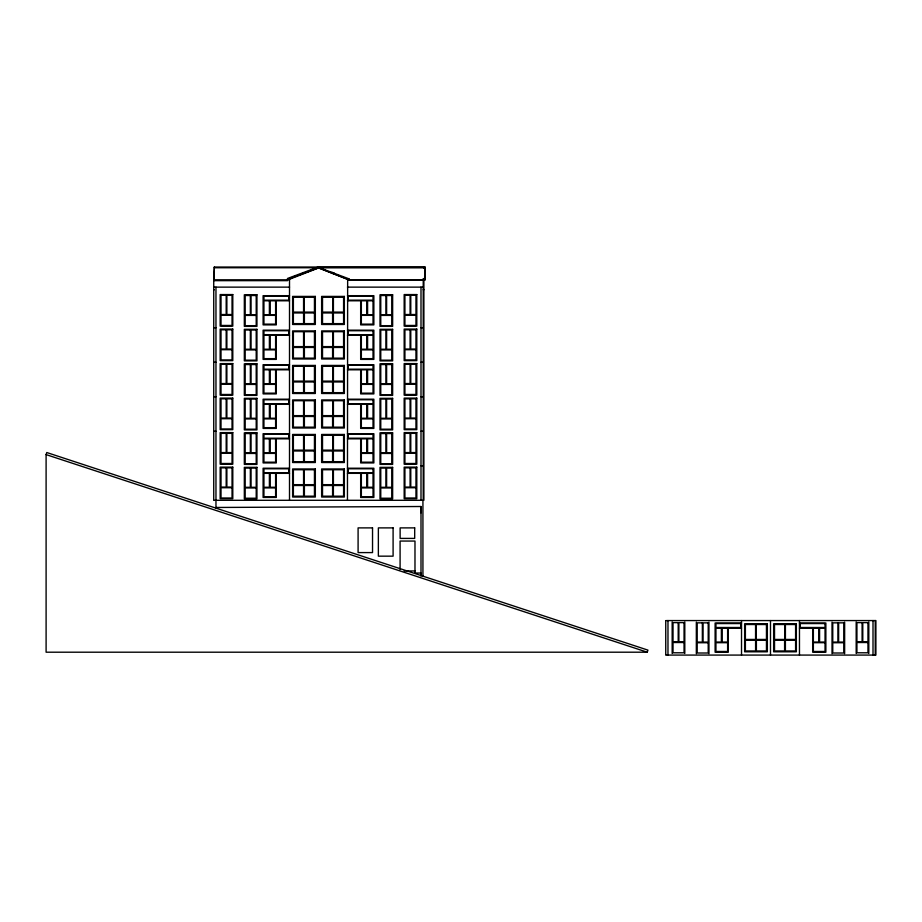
<?xml version="1.0" encoding="UTF-8"?>
<svg xmlns="http://www.w3.org/2000/svg" width="922" height="922" viewBox="0 0 922 922"><rect width="100%" height="100%" fill="white"/><g stroke="black" fill="none" stroke-linecap="round" stroke-linejoin="round"><path stroke-width="1.38" d="M214.054 279.297L214.388 266.919L213.731 279.297L214.388 279.297M424.593 279.308L424.915 267.392L423.567 267.392M46.1 454.604L46.78 452.529L647.936 650.125L647.256 652.2L46.1 652.2L46.1 454.604L647.256 652.2M318.228 267.749L350.337 280.38L318.228 267.749L287.284 279.366L287.537 280.034L318.678 267.91M347.456 500.3L347.652 278.79M315.831 268.048L318.493 267.046L321.225 268.095M425.249 279.285L424.915 267.046L423.567 267.046L423.567 267.749L424.915 267.737L424.915 267.034L214.388 267.046M420.997 512.851L420.974 506.512L215.967 507.469M424.915 267.392L318.493 267.392L349.254 278.94L349.254 280.069L424.593 280.069L424.593 278.94L423.233 278.94L423.233 500.3L214.388 500.3M214.388 267.749L424.915 267.749L423.567 267.749M318.482 268.417L318.897 267.749M423.233 278.94L424.593 278.94M289.508 500.3L289.508 279.297L287.526 279.297L318.493 267.749L318.493 266.919L287.526 278.467L287.526 280.657L213.731 280.657M347.456 279.297L349.254 279.297M349.254 279.7L424.593 279.7M213.731 279.827L287.526 279.827M213.731 287.134L289.508 287.134M347.456 287.134L423.233 287.134M213.731 289.739L214.388 289.739M423.233 289.739L423.89 289.739M289.508 295.674L263.104 295.674L263.104 324.878L276.3 324.878L276.3 300.791L289.508 300.791M347.456 295.674L373.859 295.674L373.859 324.878L360.663 324.878L360.663 300.791L347.456 300.791M213.731 327.736L215.967 327.736M420.997 327.736L423.233 327.736M289.508 330.18L263.104 330.18L263.104 359.396L276.3 359.396L276.3 335.297L289.508 335.297M347.456 330.18L373.859 330.18L373.859 359.396L360.663 359.396L360.663 335.297L347.456 335.297M213.731 362.254L215.967 362.254M420.997 362.254L423.233 362.254M289.508 364.697L263.104 364.697L263.104 393.901L276.3 393.901L276.3 369.803L289.508 369.803M347.456 364.697L373.859 364.697L373.859 393.901L360.663 393.901L360.663 369.803L347.456 369.803M213.731 396.76L215.967 396.76M420.997 396.76L423.233 396.76M289.508 399.203L263.104 399.203L263.104 428.419L276.3 428.419L276.3 404.32L289.508 404.32M347.456 399.203L373.859 399.203L373.859 428.419L360.663 428.419L360.663 404.32L347.456 404.32M213.731 431.277L215.967 431.277M420.997 431.277L423.233 431.277M289.508 433.709L263.104 433.709L263.104 462.925L276.3 462.925L276.3 438.826L289.508 438.826M347.456 433.709L373.859 433.709L373.859 462.925L360.663 462.925L360.663 438.826L347.456 438.826M420.997 465.783L423.233 465.783M289.508 468.226L263.104 468.226L263.104 497.442L276.3 497.442L276.3 473.343L289.508 473.343M347.456 468.226L373.859 468.226L373.859 497.442L360.663 497.442L360.663 473.343L347.456 473.343M404.147 570.96L414.981 570.96M414.981 573.046L420.893 573.046L420.893 575.501M666.387 620.564L875.9 620.564L875.9 655.081L666.387 655.081M741.519 623.007L715.115 623.007L715.115 652.223L728.311 652.223L728.311 628.124L741.519 628.124M799.466 623.007L825.87 623.007L825.87 652.223L812.674 652.223L812.674 628.124L799.466 628.124M331.874 272.29L334.536 273.35M331.874 273.004L334.536 274.053M289.254 278.628L289.508 279.297M875.243 620.564L875.243 655.081M873.007 620.564L873.007 655.081M868.812 621.912L868.812 653.479M856.181 621.912L856.181 653.479M844.644 622.12L844.644 653.698M832.024 622.12L832.024 653.698M799.466 620.564L799.466 655.081M770.492 620.564L770.492 655.081M741.519 620.564L741.519 655.081M708.96 622.12L708.96 653.698M696.329 622.12L696.329 653.698M684.804 621.912L684.804 653.479M672.173 621.912L672.173 653.479M667.977 620.564L667.977 655.081M665.742 620.564L665.742 655.081M425.249 278.582L425.249 279.942M423.89 279.297L423.89 500.3M422.933 500.3L422.933 576.377M420.997 287.134L420.997 500.3M420.997 506.512L420.997 576.066M414.981 573.403L414.981 541.053L400.09 541.053L400.09 569.531M347.848 278.594L347.848 279.942M215.967 287.134L215.967 508.402M213.731 278.467L213.731 500.3M232.793 294.567L220.162 294.567L220.162 326.146L232.793 326.146L232.793 294.567M416.802 294.567L404.17 294.567L404.17 326.146L416.802 326.146L416.802 294.567M256.95 294.786L244.33 294.786L244.33 326.365L256.95 326.365L256.95 294.786M392.645 294.786L380.014 294.786L380.014 326.365L392.645 326.365L392.645 294.786M226.19 295.294L221.015 295.294L221.015 314.529L226.19 314.529L226.19 295.294M232.044 295.294L226.87 295.294L226.87 314.529L232.044 314.529L232.044 295.294M410.094 295.294L404.919 295.294L404.919 314.529L410.094 314.529L410.094 295.294M415.96 295.294L410.774 295.294L410.774 314.529L415.96 314.529L415.96 295.294M250.346 295.513L245.171 295.513L245.171 314.748L250.346 314.748L250.346 295.513M256.212 295.513L251.026 295.513L251.026 314.748L256.212 314.748L256.212 295.513M385.938 295.513L380.763 295.513L380.763 314.748L385.938 314.748L385.938 295.513M391.792 295.513L386.618 295.513L386.618 314.748L391.792 314.748L391.792 295.513M288.713 296.227L263.957 296.227L263.957 300.169L288.713 300.169L288.713 296.227M373.007 296.227L348.251 296.227L348.251 300.169L373.007 300.169L373.007 296.227M315.336 296.411L292.62 296.411L292.62 324.475L315.336 324.475L315.336 296.411M344.344 296.411L321.628 296.411L321.628 324.475L344.344 324.475L344.344 296.411M303.568 297.184L293.38 297.184L293.38 312.109L303.568 312.109L303.568 297.184M314.448 297.184L304.26 297.184L304.26 312.109L314.448 312.109L314.448 297.184M332.704 297.184L322.516 297.184L322.516 312.109L332.704 312.109L332.704 297.184M343.583 297.184L333.407 297.184L333.407 312.109L343.583 312.109L343.583 297.184M269.385 300.791L263.934 300.791L263.934 314.713L269.385 314.713L269.385 300.791M275.609 300.791L270.169 300.791L270.169 314.713L275.609 314.713L275.609 300.791M366.806 300.791L361.355 300.791L361.355 314.713L366.806 314.713L366.806 300.791M373.03 300.791L367.59 300.791L367.59 314.713L373.03 314.713L373.03 300.791M303.58 312.95L293.38 312.95L293.38 323.634L303.58 323.634L303.58 312.95M314.448 312.95L304.387 312.95L304.387 323.634L314.448 323.634L314.448 312.95M332.588 312.95L322.516 312.95L322.516 323.634L332.588 323.634L332.588 312.95M343.583 312.95L333.384 312.95L333.384 323.634L343.583 323.634L343.583 312.95M232.044 315.186L221.015 315.186L221.015 325.454L232.044 325.454L232.044 315.186M415.96 315.186L404.919 315.186L404.919 325.454L415.96 325.454L415.96 315.186M256.212 315.405L245.171 315.405L245.171 325.673L256.212 325.673L256.212 315.405M275.609 315.347L263.934 315.347L263.934 324.141L275.609 324.141L275.609 315.347M373.03 315.347L361.355 315.347L361.355 324.141L373.03 324.141L373.03 315.347M391.792 315.405L380.763 315.405L380.763 325.673L391.792 325.673L391.792 315.405M232.793 329.085L220.162 329.085L220.162 360.652L232.793 360.652L232.793 329.085M416.802 329.085L404.17 329.085L404.17 360.652L416.802 360.652L416.802 329.085M256.95 329.304L244.33 329.304L244.33 360.871L256.95 360.871L256.95 329.304M392.645 329.304L380.014 329.304L380.014 360.871L392.645 360.871L392.645 329.304M226.19 329.799L221.015 329.799L221.015 349.046L226.19 349.046L226.19 329.799M232.044 329.799L226.87 329.799L226.87 349.046L232.044 349.046L232.044 329.799M410.094 329.799L404.919 329.799L404.919 349.046L410.094 349.046L410.094 329.799M415.96 329.799L410.774 329.799L410.774 349.046L415.96 349.046L415.96 329.799M250.346 330.018L245.171 330.018L245.171 349.254L250.346 349.254L250.346 330.018M256.212 330.018L251.026 330.018L251.026 349.254L256.212 349.254L256.212 330.018M385.938 330.018L380.763 330.018L380.763 349.254L385.938 349.254L385.938 330.018M391.792 330.018L386.618 330.018L386.618 349.254L391.792 349.254L391.792 330.018M288.713 330.733L263.957 330.733L263.957 334.674L288.713 334.674L288.713 330.733M373.007 330.733L348.251 330.733L348.251 334.674L373.007 334.674L373.007 330.733M315.336 330.917L292.62 330.917L292.62 358.981L315.336 358.981L315.336 330.917M344.344 330.917L321.628 330.917L321.628 358.981L344.344 358.981L344.344 330.917M303.568 331.69L293.38 331.69L293.38 346.614L303.568 346.614L303.568 331.69M314.448 331.69L304.26 331.69L304.26 346.614L314.448 346.614L314.448 331.69M332.704 331.69L322.516 331.69L322.516 346.614L332.704 346.614L332.704 331.69M343.583 331.69L333.407 331.69L333.407 346.614L343.583 346.614L343.583 331.69M269.385 335.297L263.934 335.297L263.934 349.231L269.385 349.231L269.385 335.297M275.609 335.297L270.169 335.297L270.169 349.231L275.609 349.231L275.609 335.297M366.806 335.297L361.355 335.297L361.355 349.231L366.806 349.231L366.806 335.297M373.03 335.297L367.59 335.297L367.59 349.231L373.03 349.231L373.03 335.297M303.58 347.456L293.38 347.456L293.38 358.151L303.58 358.151L303.58 347.456M314.448 347.456L304.387 347.456L304.387 358.151L314.448 358.151L314.448 347.456M332.588 347.456L322.516 347.456L322.516 358.151L332.588 358.151L332.588 347.456M343.583 347.456L333.384 347.456L333.384 358.151L343.583 358.151L343.583 347.456M232.044 349.703L221.015 349.703L221.015 359.96L232.044 359.96L232.044 349.703M415.96 349.703L404.919 349.703L404.919 359.96L415.96 359.96L415.96 349.703M256.212 349.911L245.171 349.911L245.171 360.179L256.212 360.179L256.212 349.911M275.609 349.864L263.934 349.864L263.934 358.646L275.609 358.646L275.609 349.864M373.03 349.864L361.355 349.864L361.355 358.646L373.03 358.646L373.03 349.864M391.792 349.911L380.763 349.911L380.763 360.179L391.792 360.179L391.792 349.911M232.793 363.591L220.162 363.591L220.162 395.169L232.793 395.169L232.793 363.591M416.802 363.591L404.17 363.591L404.17 395.169L416.802 395.169L416.802 363.591M256.95 363.81L244.33 363.81L244.33 395.377L256.95 395.377L256.95 363.81M392.645 363.81L380.014 363.81L380.014 395.377L392.645 395.377L392.645 363.81M226.19 364.317L221.015 364.317L221.015 383.552L226.19 383.552L226.19 364.317M232.044 364.317L226.87 364.317L226.87 383.552L232.044 383.552L232.044 364.317M410.094 364.317L404.919 364.317L404.919 383.552L410.094 383.552L410.094 364.317M415.96 364.317L410.774 364.317L410.774 383.552L415.96 383.552L415.96 364.317M250.346 364.536L245.171 364.536L245.171 383.771L250.346 383.771L250.346 364.536M256.212 364.536L251.026 364.536L251.026 383.771L256.212 383.771L256.212 364.536M385.938 364.536L380.763 364.536L380.763 383.771L385.938 383.771L385.938 364.536M391.792 364.536L386.618 364.536L386.618 383.771L391.792 383.771L391.792 364.536M288.713 365.239L263.957 365.239L263.957 369.192L288.713 369.192L288.713 365.239M373.007 365.239L348.251 365.239L348.251 369.192L373.007 369.192L373.007 365.239M315.336 365.435L292.62 365.435L292.62 393.498L315.336 393.498L315.336 365.435M344.344 365.435L321.628 365.435L321.628 393.498L344.344 393.498L344.344 365.435M303.568 366.195L293.38 366.195L293.38 381.12L303.568 381.12L303.568 366.195M314.448 366.195L304.26 366.195L304.26 381.12L314.448 381.12L314.448 366.195M332.704 366.195L322.516 366.195L322.516 381.12L332.704 381.12L332.704 366.195M343.583 366.195L333.407 366.195L333.407 381.12L343.583 381.12L343.583 366.195M269.385 369.803L263.934 369.803L263.934 383.736L269.385 383.736L269.385 369.803M275.609 369.803L270.169 369.803L270.169 383.736L275.609 383.736L275.609 369.803M366.806 369.803L361.355 369.803L361.355 383.736L366.806 383.736L366.806 369.803M373.03 369.803L367.59 369.803L367.59 383.736L373.03 383.736L373.03 369.803M303.58 381.962L293.38 381.962L293.38 392.657L303.58 392.657L303.58 381.962M314.448 381.962L304.387 381.962L304.387 392.657L314.448 392.657L314.448 381.962M332.588 381.962L322.516 381.962L322.516 392.657L332.588 392.657L332.588 381.962M343.583 381.962L333.384 381.962L333.384 392.657L343.583 392.657L343.583 381.962M232.044 384.209L221.015 384.209L221.015 394.478L232.044 394.478L232.044 384.209M415.96 384.209L404.919 384.209L404.919 394.478L415.96 394.478L415.96 384.209M256.212 384.428L245.171 384.428L245.171 394.697L256.212 394.697L256.212 384.428M275.609 384.37L263.934 384.37L263.934 393.164L275.609 393.164L275.609 384.37M373.03 384.37L361.355 384.37L361.355 393.164L373.03 393.164L373.03 384.37M391.792 384.428L380.763 384.428L380.763 394.697L391.792 394.697L391.792 384.428M232.793 398.108L220.162 398.108L220.162 429.675L232.793 429.675L232.793 398.108M416.802 398.108L404.17 398.108L404.17 429.675L416.802 429.675L416.802 398.108M256.95 398.327L244.33 398.327L244.33 429.894L256.95 429.894L256.95 398.327M392.645 398.327L380.014 398.327L380.014 429.894L392.645 429.894L392.645 398.327M226.19 398.823L221.015 398.823L221.015 418.058L226.19 418.058L226.19 398.823M232.044 398.823L226.87 398.823L226.87 418.058L232.044 418.058L232.044 398.823M410.094 398.823L404.919 398.823L404.919 418.058L410.094 418.058L410.094 398.823M415.96 398.823L410.774 398.823L410.774 418.058L415.96 418.058L415.96 398.823M250.346 399.042L245.171 399.042L245.171 418.277L250.346 418.277L250.346 399.042M256.212 399.042L251.026 399.042L251.026 418.277L256.212 418.277L256.212 399.042M385.938 399.042L380.763 399.042L380.763 418.277L385.938 418.277L385.938 399.042M391.792 399.042L386.618 399.042L386.618 418.277L391.792 418.277L391.792 399.042M288.713 399.756L263.957 399.756L263.957 403.698L288.713 403.698L288.713 399.756M373.007 399.756L348.251 399.756L348.251 403.698L373.007 403.698L373.007 399.756M315.336 399.941L292.62 399.941L292.62 428.004L315.336 428.004L315.336 399.941M344.344 399.941L321.628 399.941L321.628 428.004L344.344 428.004L344.344 399.941M303.568 400.713L293.38 400.713L293.38 415.638L303.568 415.638L303.568 400.713M314.448 400.713L304.26 400.713L304.26 415.638L314.448 415.638L314.448 400.713M332.704 400.713L322.516 400.713L322.516 415.638L332.704 415.638L332.704 400.713M343.583 400.713L333.407 400.713L333.407 415.638L343.583 415.638L343.583 400.713M269.385 404.32L263.934 404.32L263.934 418.242L269.385 418.242L269.385 404.32M275.609 404.32L270.169 404.32L270.169 418.242L275.609 418.242L275.609 404.32M366.806 404.32L361.355 404.32L361.355 418.242L366.806 418.242L366.806 404.32M373.03 404.32L367.59 404.32L367.59 418.242L373.03 418.242L373.03 404.32M303.58 416.479L293.38 416.479L293.38 427.174L303.58 427.174L303.58 416.479M314.448 416.479L304.387 416.479L304.387 427.174L314.448 427.174L314.448 416.479M332.588 416.479L322.516 416.479L322.516 427.174L332.588 427.174L332.588 416.479M343.583 416.479L333.384 416.479L333.384 427.174L343.583 427.174L343.583 416.479M232.044 418.715L221.015 418.715L221.015 428.984L232.044 428.984L232.044 418.715M415.96 418.715L404.919 418.715L404.919 428.984L415.96 428.984L415.96 418.715M256.212 418.934L245.171 418.934L245.171 429.203L256.212 429.203L256.212 418.934M275.609 418.888L263.934 418.888L263.934 427.67L275.609 427.67L275.609 418.888M373.03 418.888L361.355 418.888L361.355 427.67L373.03 427.67L373.03 418.888M391.792 418.934L380.763 418.934L380.763 429.203L391.792 429.203L391.792 418.934M232.793 432.614L220.162 432.614L220.162 464.192L232.793 464.192L232.793 432.614M416.802 432.614L404.17 432.614L404.17 464.192L416.802 464.192L416.802 432.614M256.95 432.833L244.33 432.833L244.33 464.4L256.95 464.4L256.95 432.833M392.645 432.833L380.014 432.833L380.014 464.4L392.645 464.4L392.645 432.833M226.19 433.34L221.015 433.34L221.015 452.575L226.19 452.575L226.19 433.34M232.044 433.34L226.87 433.34L226.87 452.575L232.044 452.575L232.044 433.34M410.094 433.34L404.919 433.34L404.919 452.575L410.094 452.575L410.094 433.34M415.96 433.34L410.774 433.34L410.774 452.575L415.96 452.575L415.96 433.34M250.346 433.547L245.171 433.547L245.171 452.794L250.346 452.794L250.346 433.547M256.212 433.547L251.026 433.547L251.026 452.794L256.212 452.794L256.212 433.547M385.938 433.547L380.763 433.547L380.763 452.794L385.938 452.794L385.938 433.547M391.792 433.547L386.618 433.547L386.618 452.794L391.792 452.794L391.792 433.547M288.713 434.262L263.957 434.262L263.957 438.215L288.713 438.215L288.713 434.262M373.007 434.262L348.251 434.262L348.251 438.215L373.007 438.215L373.007 434.262M315.336 434.458L292.62 434.458L292.62 462.521L315.336 462.521L315.336 434.458M344.344 434.458L321.628 434.458L321.628 462.521L344.344 462.521L344.344 434.458M303.568 435.219L293.38 435.219L293.38 450.143L303.568 450.143L303.568 435.219M314.448 435.219L304.26 435.219L304.26 450.143L314.448 450.143L314.448 435.219M332.704 435.219L322.516 435.219L322.516 450.143L332.704 450.143L332.704 435.219M343.583 435.219L333.407 435.219L333.407 450.143L343.583 450.143L343.583 435.219M269.385 438.826L263.934 438.826L263.934 452.76L269.385 452.76L269.385 438.826M275.609 438.826L270.169 438.826L270.169 452.76L275.609 452.76L275.609 438.826M366.806 438.826L361.355 438.826L361.355 452.76L366.806 452.76L366.806 438.826M373.03 438.826L367.59 438.826L367.59 452.76L373.03 452.76L373.03 438.826M303.58 450.985L293.38 450.985L293.38 461.68L303.58 461.68L303.58 450.985M314.448 450.985L304.387 450.985L304.387 461.68L314.448 461.68L314.448 450.985M332.588 450.985L322.516 450.985L322.516 461.68L332.588 461.68L332.588 450.985M343.583 450.985L333.384 450.985L333.384 461.68L343.583 461.68L343.583 450.985M232.044 453.232L221.015 453.232L221.015 463.501L232.044 463.501L232.044 453.232M415.96 453.232L404.919 453.232L404.919 463.501L415.96 463.501L415.96 453.232M256.212 453.451L245.171 453.451L245.171 463.72L256.212 463.72L256.212 453.451M275.609 453.394L263.934 453.394L263.934 462.187L275.609 462.187L275.609 453.394M373.03 453.394L361.355 453.394L361.355 462.187L373.03 462.187L373.03 453.394M391.792 453.451L380.763 453.451L380.763 463.72L391.792 463.72L391.792 453.451M232.793 467.131L220.162 467.131L220.162 498.698L232.793 498.698L232.793 467.131M416.802 467.131L404.17 467.131L404.17 498.698L416.802 498.698L416.802 467.131M256.95 467.339L244.33 467.339L244.33 498.917L256.95 498.917L256.95 467.339M392.645 467.339L380.014 467.339L380.014 498.917L392.645 498.917L392.645 467.339M226.19 467.846L221.015 467.846L221.015 487.081L226.19 487.081L226.19 467.846M232.044 467.846L226.87 467.846L226.87 487.081L232.044 487.081L232.044 467.846M410.094 467.846L404.919 467.846L404.919 487.081L410.094 487.081L410.094 467.846M415.96 467.846L410.774 467.846L410.774 487.081L415.96 487.081L415.96 467.846M250.346 468.065L245.171 468.065L245.171 487.3L250.346 487.3L250.346 468.065M256.212 468.065L251.026 468.065L251.026 487.3L256.212 487.3L256.212 468.065M385.938 468.065L380.763 468.065L380.763 487.3L385.938 487.3L385.938 468.065M391.792 468.065L386.618 468.065L386.618 487.3L391.792 487.3L391.792 468.065M288.713 468.779L263.957 468.779L263.957 472.721L288.713 472.721L288.713 468.779M373.007 468.779L348.251 468.779L348.251 472.721L373.007 472.721L373.007 468.779M315.336 468.964L292.62 468.964L292.62 497.027L315.336 497.027L315.336 468.964M344.344 468.964L321.628 468.964L321.628 497.027L344.344 497.027L344.344 468.964M303.568 469.736L293.38 469.736L293.38 484.661L303.568 484.661L303.568 469.736M314.448 469.736L304.26 469.736L304.26 484.661L314.448 484.661L314.448 469.736M332.704 469.736L322.516 469.736L322.516 484.661L332.704 484.661L332.704 469.736M343.583 469.736L333.407 469.736L333.407 484.661L343.583 484.661L343.583 469.736M269.385 473.343L263.934 473.343L263.934 487.265L269.385 487.265L269.385 473.343M275.609 473.343L270.169 473.343L270.169 487.265L275.609 487.265L275.609 473.343M366.806 473.343L361.355 473.343L361.355 487.265L366.806 487.265L366.806 473.343M373.03 473.343L367.59 473.343L367.59 487.265L373.03 487.265L373.03 473.343M303.58 485.502L293.38 485.502L293.38 496.186L303.58 496.186L303.58 485.502M314.448 485.502L304.387 485.502L304.387 496.186L314.448 496.186L314.448 485.502M332.588 485.502L322.516 485.502L322.516 496.186L332.588 496.186L332.588 485.502M343.583 485.502L333.384 485.502L333.384 496.186L343.583 496.186L343.583 485.502M232.044 487.738L221.015 487.738L221.015 498.007L232.044 498.007L232.044 487.738M415.96 487.738L404.919 487.738L404.919 498.007L415.96 498.007L415.96 487.738M256.212 487.957L245.171 487.957L245.171 498.226L256.212 498.226L256.212 487.957M275.609 487.911L263.934 487.911L263.934 496.693L275.609 496.693L275.609 487.911M373.03 487.911L361.355 487.911L361.355 496.693L373.03 496.693L373.03 487.911M391.792 487.957L380.763 487.957L380.763 498.226L391.792 498.226L391.792 487.957M372.534 527.891L358.093 527.891L358.093 552.589L372.534 552.589L372.534 527.891M393.095 527.891L378.366 527.891L378.366 556.162L393.095 556.162L393.095 527.891M414.693 527.891L400.125 527.891L400.125 538.402L414.693 538.402L414.693 527.891M678.2 622.627L673.025 622.627L673.025 641.862L678.2 641.862L678.2 622.627M684.055 622.627L678.88 622.627L678.88 641.862L684.055 641.862L684.055 622.627M862.105 622.627L856.93 622.627L856.93 641.862L862.105 641.862L862.105 622.627M867.959 622.627L862.785 622.627L862.785 641.862L867.959 641.862L867.959 622.627M702.357 622.846L697.182 622.846L697.182 642.081L702.357 642.081L702.357 622.846M708.211 622.846L703.037 622.846L703.037 642.081L708.211 642.081L708.211 622.846M837.948 622.846L832.762 622.846L832.762 642.081L837.948 642.081L837.948 622.846M843.803 622.846L838.628 622.846L838.628 642.081L843.803 642.081L843.803 622.846M740.723 623.56L715.968 623.56L715.968 627.502L740.723 627.502L740.723 623.56M825.017 623.56L800.261 623.56L800.261 627.502L825.017 627.502L825.017 623.56M767.346 623.745L744.63 623.745L744.63 651.808L767.346 651.808L767.346 623.745M796.354 623.745L773.639 623.745L773.639 651.808L796.354 651.808L796.354 623.745M755.567 624.517L745.391 624.517L745.391 639.442L755.567 639.442L755.567 624.517M766.459 624.517L756.271 624.517L756.271 639.442L766.459 639.442L766.459 624.517M784.714 624.517L774.526 624.517L774.526 639.442L784.714 639.442L784.714 624.517M795.594 624.517L785.406 624.517L785.406 639.442L795.594 639.442L795.594 624.517M721.384 628.124L715.945 628.124L715.945 642.046L721.384 642.046L721.384 628.124M727.619 628.124L722.168 628.124L722.168 642.046L727.619 642.046L727.619 628.124M818.805 628.124L813.365 628.124L813.365 642.046L818.805 642.046L818.805 628.124M825.04 628.124L819.589 628.124L819.589 642.046L825.04 642.046L825.04 628.124M755.591 640.283L745.391 640.283L745.391 650.967L755.591 650.967L755.591 640.283M766.459 640.283L756.386 640.283L756.386 650.967L766.459 650.967L766.459 640.283M784.599 640.283L774.526 640.283L774.526 650.967L784.599 650.967L784.599 640.283M795.594 640.283L785.394 640.283L785.394 650.967L795.594 650.967L795.594 640.283M684.055 642.519L673.025 642.519L673.025 652.788L684.055 652.788L684.055 642.519M867.959 642.519L856.93 642.519L856.93 652.788L867.959 652.788L867.959 642.519M708.211 642.738L697.182 642.738L697.182 653.007L708.211 653.007L708.211 642.738M727.619 642.692L715.945 642.692L715.945 651.474L727.619 651.474L727.619 642.692M825.04 642.692L813.365 642.692L813.365 651.474L825.04 651.474L825.04 642.692M843.803 642.738L832.762 642.738L832.762 653.007L843.803 653.007L843.803 642.738"/></g></svg>
